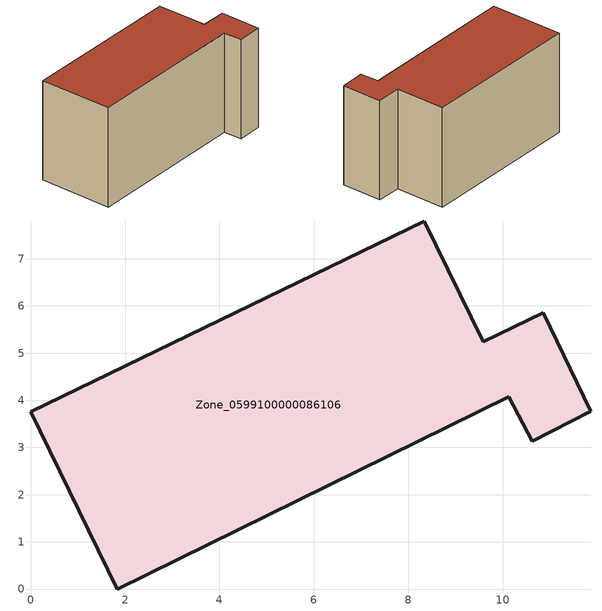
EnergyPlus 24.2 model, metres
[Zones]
Zone_0599100000086106
 floor ground (C_G): 10.86,5.85 11.87,3.77 10.63,3.13 10.13,4.07 1.83,0 0,3.76 8.34,7.8 9.59,5.24 z0
 wall outside (C_F): 0,3.76 1.83,0 10.13,4.07 10.63,3.13 11.87,3.77 10.86,5.85 9.59,5.24 8.34,7.8 0,3.76 z0:5.78
 roof outside (C_R): 10.86,5.85 9.59,5.24 8.34,7.8 0,3.76 1.83,0 10.13,4.07 10.63,3.13 11.87,3.77 z5.78
[BUILDING]
Pand.0599100000086106: North Axis=0; Terrain=City; Loads Convergence Tolerance Value=0.04; Temperature Convergence Tolerance Value=0.4; Solar Distribution=FullExterior; Maximum Number of Warmup Days=25; Minimum Number of Warmup Days=1
[Site:Location]
Rotterdam.The.Hague.AP_ZH_NLD Design_Conditions: Latitude=51.96; Longitude=4.45; Time Zone=1; Elevation=-4.5
[SITE:GROUNDTEMPERATURE:BUILDINGSURFACE]
18, 18, 18, 18, 18, 18, 18, 18, 18, 18, 18, 18
[MATERIAL] Thermal Absorptance=0.9; Solar Absorptance=0.7; Visible Absorptance=0.7
Name | Roughness | Thickness | Conductivity | Density | Specific Heat
G.TI.1946-1964 | MediumSmooth | 0.15 | 1 | 540 | 1210
F.TI.1946-1964 | Rough | 0.3 | 0.857143 | 1920 | 840
R.TI.1946-1964 | MediumRough | 0.2 | 0.277778 | 1500 | 1000
[CONSTRUCTION]
C_G: G.TI.1946-1964
C_F: F.TI.1946-1964
C_R: R.TI.1946-1964
[ZONE]
Zone_0599100000086106: Type=1; Multiplier=1; Ceiling Height=Autocalculate; Volume=Autocalculate; Floor Area=autocalculate; Part of Total Floor Area=Yes
[ZONEINFILTRATION:DESIGNFLOWRATE]
Infil_Zone_0599100000086106: Zone or ZoneList or Space or SpaceList=Zone_0599100000086106; Schedule=AlwaysOn; Design Flow Rate Calculation Method=Flow/Area; Flow Rate per Floor Area=0.003; Constant Term Coefficient=1; Temperature Term Coefficient=0; Velocity Term Coefficient=0; Velocity Squared Term Coefficient=0
[HVACTEMPLATE:ZONE:IDEALLOADSAIRSYSTEM]
Zone_0599100000086106: Maximum Heating Supply Air Temperature=50; Minimum Cooling Supply Air Temperature=13; Maximum Heating Supply Air Humidity Ratio=0.0156; Minimum Cooling Supply Air Humidity Ratio=0.0077; Heating Limit=NoLimit; Cooling Limit=NoLimit; Dehumidification Control Type=ConstantSensibleHeatRatio; Cooling Sensible Heat Ratio=0.7; Dehumidification Setpoint=60; Humidification Control Type=None; Humidification Setpoint=30; Outdoor Air Method=None; Outdoor Air Flow Rate per Person=0.00944; Outdoor Air Flow Rate per Zone Floor Area=0; Outdoor Air Flow Rate per Zone=0; Demand Controlled Ventilation Type=None; Outdoor Air Economizer Type=NoEconomizer; Heat Recovery Type=None; Sensible Heat Recovery Effectiveness=0.7; Latent Heat Recovery Effectiveness=0.65
[ZONECONTROL:THERMOSTAT]
ThermostatControl_Zone_0599100000086106: Zone or ZoneList=Zone_0599100000086106; Control Type Schedule=DualSetpointControlType; Control 1=Thermostat_Zone_0599100000086106; Temperature Difference Between Cutout And Setpoint=0
[THERMOSTATSETPOINT:DUALSETPOINT]
Thermostat_Zone_0599100000086106: Heating Setpoint Temperature Schedule=HeatingSetpoint_Zone_0599100000086106; Cooling Setpoint Temperature Schedule=CoolingSetpoint_Zone_0599100000086106
[SCHEDULE:COMPACT]
HeatingSetpoint_Zone_0599100000086106: Through: 12/31, For: AllDays, Until: 24:00, 21
CoolingSetpoint_Zone_0599100000086106: Through: 12/31, For: AllDays, Until: 24:00, 24
DualSetpointControlType: Through: 12/31, For: AllDays, Until: 24:00, 4
AlwaysOn: Through: 12/31, For: AllDays, Until: 24:00, 1
